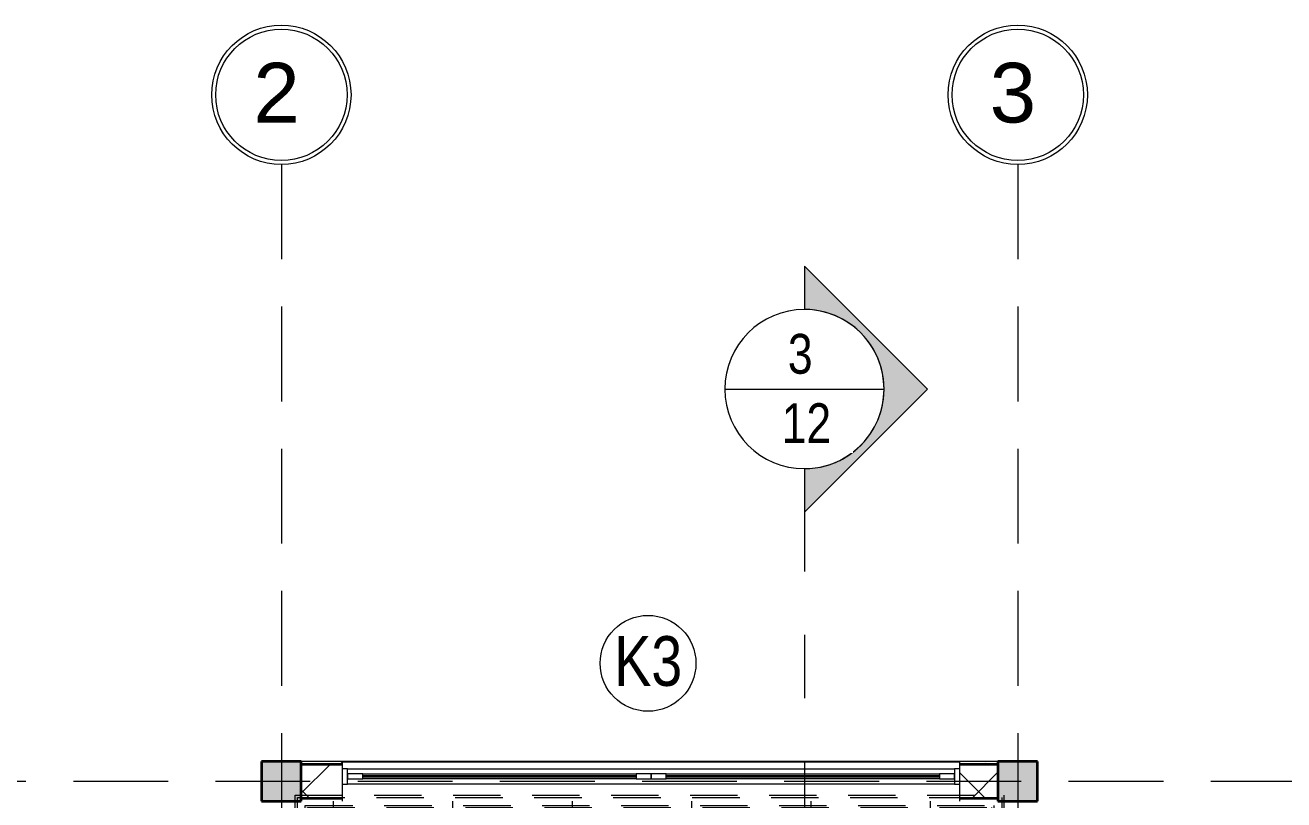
# Model space of a CAD drawing. Header units: millimetres. Extents: x -20485 to 47878, y -12815 to 18700.
# Drawn here: x 3063 to 9387, y 14808 to 18700 of the extents above; entities that cross this region are included whole.
import ezdxf

# ---------------------------------------------------------------- set-up
doc = ezdxf.new("R2010")
doc.units = ezdxf.units.MM
for name, pattern in [('Abgebrochen', [714.375, 476.25, -238.125]), ('Aligning Line', [635, 317.5, -317.5]), ('Hidden', [714.375, 476.25, -238.125]), ('Overhead', [396.875, 238.125, -158.75])]:
    doc.linetypes.add(name, pattern=pattern)
for name, color, linetype, lineweight in [('A-FLOR-HRAL', 7, 'Continuous', 9), ('A-FLOR-HRAL-MBND', 7, 'Overhead', 9), ('A-FLOR-PATT', 7, 'Continuous', 9), ('A-GLAZ', 7, 'Continuous', 18), ('A-GLAZ-IDEN', 7, 'Continuous', 9), ('A-WALL', 7, 'Continuous', 25), ('A-WALL-PATT', 7, 'Continuous', 18), ('G-ANNO-SYMB', 7, 'Abgebrochen', 9), ('S-COLS', 7, 'Continuous', 25), ('S-GRID', 7, 'Continuous', 9), ('S-GRID-IDEN', 7, 'Continuous', 9)]:
    doc.layers.add(name, color=color, linetype=linetype, lineweight=lineweight)
doc.styles.add('Arial', font='arial.ttf', dxfattribs={"width": 0.8, "height": 250})
doc.styles.add('Arial_1', font='arial.ttf', dxfattribs={"width": 0.8, "height": 200})
doc.styles.add('Arial_3', font='arial.ttf', dxfattribs={"height": 300})

# ---------------------------------------------------------------- blocks, each defined once
blk = doc.blocks.new('CUA SO 2 CANH NHOM KINH O O THOANG - K3_3100x2100-2404852-01_MẶT BẰNG TẦNG 1')
at = {"layer": 'A-GLAZ'}
for p, q in [((-1525, 63), (-1550, 63)), ((-1525, -13), (-1525, 63)), ((-1449, 37.5), (-1525, 37.5)), ((-1525, 37.5), (-1525, 12.5)), ((-1525, 12.5), (-1449, 12.5)), ((-1449, 12.5), (-1449, 37.5)), ((-76, 27.5), (-1449, 27.5)), ((-1449, 27.5), (-1449, 22.5)), ((-1449, 22.5), (-76, 22.5)), ((0, 37.5), (-76, 37.5)), ((-76, 37.5), (-76, 12.5)), ((-76, 22.5), (-76, 27.5)), ((-76, 12.5), (0, 12.5)), ((0, 12.5), (0, 37.5)), ((76, 37.5), (0, 37.5)), ((0, 37.5), (0, 12.5)), ((0, 12.5), (76, 12.5)), ((76, 12.5), (76, 37.5)), ((1449, 27.5), (76, 27.5)), ((76, 27.5), (76, 22.5)), ((76, 22.5), (1449, 22.5)), ((1525, 37.5), (1449, 37.5)), ((1449, 37.5), (1449, 12.5)), ((1449, 22.5), (1449, 27.5)), ((1449, 12.5), (1525, 12.5)), ((1550, 63), (1525, 63)), ((1525, 63), (1525, -13)), ((1525, 12.5), (1525, 37.5)), ((-1550, -13), (-1525, -13)), ((1525, -13), (1550, -13))]:
    blk.add_line(p, q, dxfattribs=at)
at = {"layer": 'A-GLAZ', "lineweight": 9}
for p, q in [((-1525, 63), (1525, 63)), ((-1449, 37.5), (-76, 37.5)), ((-76, 12.5), (-1449, 12.5)), ((76, 37.5), (1449, 37.5)), ((1449, 12.5), (76, 12.5)), ((1525, -13), (-1525, -13))]:
    blk.add_line(p, q, dxfattribs=at)
blk = doc.blocks.new('M_Concrete-Rectangular-Column - COT200X200-2391828-01_MẶT BẰNG TẦNG 1')
at = {"layer": 'S-COLS', "lineweight": 35}
blk.add_hatch(color=256, dxfattribs=at).paths.add_polyline_path([(100, -100), (100, 100), (-100, 100), (-100, -100)])
for p, q in [((100, 100), (-100, 100)), ((-100, 100), (-100, -100)), ((100, -100), (100, 100)), ((-100, -100), (100, -100))]:
    blk.add_line(p, q, dxfattribs=at)
blk = doc.blocks.new('Railing - Railing-2368377-01_MẶT BẰNG TẦNG 1')
at = {"layer": 'A-FLOR-HRAL'}
for p, q in [((4450, 12482.1), (4419.7, 12482.1)), ((4450, 12482.1), (4419.7, 12482.1)), ((4419.7, 11323.1), (4419.7, 12482.1)), ((4481.1, 12496.6), (4450, 12482.1)), ((4481.1, 12496.6), (4450, 12482.1)), ((4481.1, 10314.5), (4481.1, 12496.6))]:
    blk.add_line(p, q, dxfattribs=at)
at = {"layer": 'A-FLOR-HRAL-MBND'}
for p, q in [((4419.7, 14830.3), (7980.3, 14830.3)), ((4419.7, 13100), (4419.7, 14830.3)), ((4430.4, 14819.6), (7969.6, 14819.6)), ((4430.4, 13100), (4430.4, 14819.6)), ((7969.6, 14819.6), (7969.6, 13400)), ((7980.3, 14830.3), (7980.3, 13400)), ((4470.4, 14779.6), (7929.6, 14779.6)), ((4470.4, 13100), (4470.4, 14779.6)), ((4481.1, 14768.9), (7918.9, 14768.9)), ((4481.1, 13100), (4481.1, 14768.9)), ((7918.9, 14768.9), (7918.9, 13400)), ((7929.6, 14779.6), (7929.6, 13400)), ((7918.9, 13400), (7918.9, 13100)), ((7929.6, 13400), (7929.6, 13100)), ((7969.6, 13400), (7969.6, 13100)), ((7980.3, 13400), (7980.3, 13100)), ((4419.7, 12482.1), (4419.7, 13100)), ((4430.4, 12484.7), (4430.4, 13100)), ((4470.4, 12494.1), (4470.4, 13100)), ((4481.1, 12496.6), (4481.1, 13100)), ((7918.9, 13100), (7918.9, 10400)), ((7929.6, 13100), (7929.6, 10400)), ((7969.6, 13100), (7969.6, 10400)), ((7980.3, 13100), (7980.3, 10400)), ((7918.9, 10400), (7918.9, 10100)), ((7929.6, 10400), (7929.6, 10100)), ((7969.6, 10400), (7969.6, 10100)), ((7980.3, 10400), (7980.3, 10100)), ((7980.3, 10100), (7918.9, 10100)), ((7969.6, 10100), (7929.6, 10100))]:
    blk.add_line(p, q, dxfattribs=at)
blk = doc.blocks.new('Section - CAT DUNG-122916-01_MẶT BẰNG TẦNG 1')
at = {"layer": 'G-ANNO-SYMB', "linetype": 'Continuous'}
h = blk.add_hatch(color=256, dxfattribs=at)
edge = h.paths.add_edge_path()
edge.add_line((0.181, 0), (-2, 0))
edge.add_arc((-6, 0), 4, 0, 90)
edge.add_arc((-6, 0), 4, 90, 180)
edge.add_line((-10, 0), (-12.181, 0))
edge.add_line((-12.181, 0), (-6, 6.181))
edge.add_line((-6, 6.181), (0.181, 0))
for p, q in [((-6, 6.181), (-12.181, 0)), ((0.181, 0), (-6, 6.181)), ((-12.181, 0), (-10, 0)), ((-2, 0), (0.181, 0))]:
    blk.add_line(p, q, dxfattribs=at)
for start, end in [(360, 180), (90, 180), (0, 90), (180, 360)]:
    blk.add_arc((-6, 0), 4, start, end, dxfattribs=at)
blk = doc.blocks.new('Grid - TRUC  D1-102336-01_MẶT BẰNG TẦNG 1')
at = {"layer": 'S-GRID-IDEN'}
for radius in [3.5, 3.3]:
    blk.add_circle((0, 0), radius, dxfattribs=at)
blk = doc.blocks.new('KÝ HIỆU CỬA SỔ - KÝ HIỆU CỬA SỔ-146125-01_MẶT BẰNG TẦNG 1')
at = {"layer": 'A-GLAZ-IDEN'}
blk.add_circle((-0.075, -0.066), 2.408, dxfattribs=at)

msp = doc.modelspace()

# ---------------------------------------------------------------- hatches: boundary and pattern name
at = {"layer": 'A-FLOR-PATT'}
h = msp.add_hatch(dxfattribs=at)
h.set_pattern_fill('FP_8', color=256, style=0, pattern_type=2)
h.set_pattern_definition([(0.0043, (16612.5, 7449.6), (-0.045, 600), []), (90.004, (16612.5, 7449.6), (-600, -0.042), [])])
h.paths.add_polyline_path([(1174.5, 2450), (1174.5, 2450), (1174.5, 1545)])
h.paths.add_polyline_path([(450, -100.9), (2175, -100.7), (2175, 94), (3075, 94), (3075, -100.7), (4200, -100.6), (4200, -56), (3375, -56), (3375, 44), (4200, 44), (4200, 94), (4225, 94), (4225, 250), (4475, 250), (4475, 100), (7925, 100), (7925, 250), (7950, 250), (7950, 5100), (7925, 5100), (7925, 5300), (7350, 5300), (7350, 5500), (8750, 5500), (8750, 5300), (8175, 5300), (8175, 5100), (8150, 5100), (8150, 250), (8175, 250), (8175, 100), (11525, 100), (11525, 250), (11775, 250), (11775, 100), (15125, 100), (15125, 250), (15150, 250), (15150, 5100), (15125, 5100), (15125, 5300), (14550, 5300), (14550, 5500), (15550, 5500), (15550, 5300), (15375, 5300), (15375, 5100), (15350, 5100), (15350, 250), (15375, 250), (15375, 100), (22325, 100), (22325, 250), (22350, 250), (22350, 5100), (22325, 5100), (22325, 5300), (18975, 5300), (18975, 5100), (18725, 5100), (18725, 5300), (16550, 5300), (16550, 5500), (22650, 5500), (22650, 5300), (22575, 5300), (22575, 5100), (22550, 5100), (22550, 250), (22575, 250), (22575, 100), (25925, 100), (25925, 250), (26175, 250), (26175, 100), (29525, 100), (29525, 250), (29550, 250), (29550, 5100), (29525, 5100), (29525, 5300), (26175, 5300), (26175, 5100), (25925, 5100), (25925, 5300), (23650, 5300), (23650, 5500), (30050, 5500), (30050, 5300), (29775, 5300), (29775, 5100), (29750, 5100), (29750, 250), (29775, 250), (29775, 100), (32200, 100), (32200, 94), (33225, 94), (33225, 250), (33475, 250), (33475, 94), (33545, 94), (33545, 44), (34370, 44), (34370, -56), (33545, -56), (33545, -98.4), (34670, -98.3), (34670, 94), (35570, 94), (35570, -98.3), (37040, -98.1), (37040, 101.7), (34650, 101.7), (34650, 49), (34450, 49), (34450, 5300), (33475, 5300), (33475, 5100), (33225, 5100), (33225, 5300), (31050, 5300), (31050, 5500), (34650, 5500), (34650, 5300.9), (36150, 5300.9), (36150, 5500), (37050, 5500), (37050, 5900), (37250, 5900), (37250, 5500), (37260.4, 5500), (37264.5, 7700), (37250, 7700), (37250, 7300), (37050, 7300), (37050, 7700), (34550, 7700), (34550, 8500), (34650, 8500), (34650, 9300), (34550, 9300), (34550, 9400), (34350, 9400), (34350, 9500), (37267.9, 9500), (37269.7, 10470), (37250, 10470), (37250, 10570), (37269.9, 10570), (37271.9, 11650), (37050, 11650), (37050, 9501.7), (33450, 9501.7), (33450.5, 9500), (33550, 9500), (33550, 9400), (33450, 9400), (33450, 8100), (33475, 8100), (33475, 7700), (33150, 7700), (33150, 7675), (31950, 7675), (31950, 7700), (29412, 7700), (29412, 7900), (29525, 7900.9), (29525, 8100), (29550, 8100), (29550, 12950), (29525, 12950), (29525, 13100), (26850, 13100), (26850, 7900), (28412, 7900), (28412, 7700), (25337, 7700), (25337, 7900), (25925, 7900), (25925, 8100), (26175, 8100), (26175, 7900), (26650, 7900), (26650, 13100), (26175, 13100), (26175, 12950), (25925, 12950), (25925, 13100), (24150, 13100), (24150, 7900), (24337, 7900), (24337, 7700), (23862, 7700), (23862, 7900), (23950, 7900), (23950, 13100), (23825, 13100), (23825, 13090), (23800, 13085), (23000, 13085), (23000, 12000), (21500, 12000), (21500, 7900), (22325, 7900), (22325, 8100), (22575, 8100), (22575, 7900), (22862, 7900), (22862, 7700), (21250, 7700), (21250, 7900), (21400, 7900), (21400, 12000), (19900, 12000), (19900, 13100), (19863, 13100), (19863, 13090), (19838, 13085), (19038, 13085), (19013, 13090), (19013, 13100), (18975, 13100), (18975, 12950), (18950, 12950), (18950, 8100), (18975, 8100), (18975, 7900), (20250, 7900), (20250, 7700), (16487, 7700), (16487, 7900), (18725, 7900), (18725, 8100), (18750, 8100), (18750, 12950), (18725, 12950), (18725, 13100), (15375, 13100), (15375, 12950), (15350, 12950), (15350, 8100), (15375, 8100), (15375, 7900), (15487, 7900), (15487, 7700), (9387, 7700), (9387, 7900), (11525, 7900), (11525, 8100), (11775, 8100), (11775, 7900), (15125, 7900), (15125, 8100), (15150, 8100), (15150, 12950), (15125, 12950), (15125, 13100), (11775, 13100), (11775, 12950), (11525, 12950), (11525, 13100), (8175, 13100), (8175, 12950), (8150, 12950), (8150, 8100), (8175, 8100), (8175, 7900), (8387, 7900), (8387, 7700), (5750, 7699.1), (5750, 7675), (4589.3, 7675), (4589.3, 6600), (4589.3, 6600), (4589.3, 5500), (5950, 5500), (5950, 5300), (4589.3, 5300), (4589.3, 2885.5), (1174.5, 2885.5), (1174.5, 2450), (700, 2450), (700, 345), (500, 345), (500, 1245), (450, 1245), (450, 150), (600, 150), (600, 245), (700, 245), (700, 94), (660, 94), (660, -100), (450, -100)])
h.paths.add_polyline_path([(32200, -98.5), (33225, -98.4), (33225, -6), (32200, -6), (32200, -85)])
h.paths.add_polyline_path([(1598.7, -56), (975, -56), (975, 44), (1875, 44), (1875, -56), (1821, -56)])
h.paths.add_polyline_path([(35925.8, -56), (35870, -56), (35870, 44), (36770, 44), (36770, -56), (36249.6, -56)])
h.paths.add_polyline_path([(37170, 150), (37250.5, 150), (37252.5, 1245), (37245, 1245), (37245, 345), (37050, 345), (37050, 245), (37145, 245), (37145, 150)])
h.paths.add_polyline_path([(37196.5, 1345), (37252.7, 1345), (37252.9, 1445), (37145, 1445), (37145, 1345)])
h.paths.add_polyline_path([(450, 1345), (600, 1345), (600, 1445), (450, 1445)])
h.paths.add_polyline_path([(450, 1545), (550, 1545), (550, 2445), (650, 2445), (650, 1545), (700, 1545), (700, 2445), (695, 2450), (450, 2450), (450, 1599)])
h.paths.add_polyline_path([(37195, 1545), (37253.1, 1545), (37256.5, 3400), (37150, 3400), (37150, 2795), (37145, 2795), (37145, 2545), (37050, 2450), (37050, 1545), (37095, 1545), (37095, 2445), (37195, 2445), (37195, 1599)])
h.paths.add_polyline_path([(37116.7, 3500), (37256.7, 3500), (37259.7, 5100), (37050, 5100), (37050, 3500)])
h.paths.add_polyline_path([(11775, 5100), (11525, 5100), (11525, 5300), (10150, 5300), (10150, 5500), (13150, 5500), (13150, 5300), (11775, 5300)])
h.paths.add_polyline_path([(599.7, 6600), (599.7, 6600), (599.7, 6600)])
h.paths.add_polyline_path([(29775, 7900), (31950, 7900), (31950, 7925), (33150, 7925), (33150, 7900), (33225, 7900.9), (33225, 8100), (33250, 8100), (33250, 12950), (33225, 12950), (33225, 13300), (33250, 13300), (33250, 14800), (29750, 14800), (29750, 13300), (29775, 13300), (29775, 12950), (29750, 12950), (29750, 12489.3), (29781.1, 12496.6), (30299.2, 12738.2), (30346.5, 12932.7), (30478.5, 12649.5), (30525.8, 12843.9), (31075, 13100), (31075, 10187.2), (31096.3, 10183.8), (31110.8, 10177.6), (31122, 10170), (31132.7, 10159), (31142, 10144.4), (31146.9, 10130.6), (31149.2, 10111.3), (31147.3, 10095.1), (31140.7, 10079.2), (31130.3, 10063.2), (31119.6, 10053.6), (31105, 10044.2), (31090.2, 10039.5), (31074.6, 10037.7), (31054, 10040.8), (31038.5, 10047.3), (31027.2, 10055), (31016.5, 10066), (31007.2, 10080.6), (31002.3, 10094.4), (31001.3, 10100), (29823.7, 10100), (29821.3, 10089.4), (29815.2, 10075.1), (29805.5, 10062.3), (29794.5, 10052), (29779.6, 10043.8), (29765, 10039.3), (29750, 10037.7), (29750, 8100), (29775, 8100), (29775, 7900.9)])
h.paths.add_polyline_path([(35602, 7900), (37025, 7900), (37025, 7902.6), (35000, 7902.6), (35000, 7900), (35002.1, 7900)])
h.paths.add_polyline_path([(7925, 7900), (7925, 8100), (7950, 8100), (7950, 12950), (7925, 12950), (7925, 13300), (7950, 13300), (7950, 14800), (4450, 14800), (4451, 13300), (4475, 13299.2), (4475, 12950), (4450, 12950), (4450, 12489.3), (4481.1, 12496.6), (4999.2, 12738.2), (5046.5, 12932.7), (5178.5, 12649.5), (5225.8, 12843.9), (5775, 13100), (5775, 10187.2), (5796.3, 10183.8), (5810.8, 10177.6), (5822, 10170), (5832.7, 10159), (5842, 10144.4), (5846.9, 10130.6), (5849.3, 10112.5), (5847.3, 10095.1), (5840.7, 10079.2), (5830.3, 10063.2), (5819.6, 10053.6), (5805, 10044.2), (5790.2, 10039.5), (5774.6, 10037.7), (5754, 10040.8), (5738.5, 10047.3), (5727.2, 10055), (5716.5, 10066), (5707.2, 10080.6), (5702.3, 10094.4), (5701.3, 10100), (4589.3, 10100), (4589.3, 7925), (5750, 7925), (5750, 7900)])
h.paths.add_polyline_path([(34900, 7900), (34900, 8351.7), (34650, 8351.7), (34650, 7900)])
h.paths.add_polyline_path([(37128.7, 8100), (37265.3, 8100), (37267.7, 9400), (37050, 9400), (37050, 8100), (37065, 8100)])
h.paths.add_polyline_path([(4250, 10314.5), (4250, 12950), (4225, 12950), (4225, 13106), (4200, 13106), (4200, 13156), (3375, 13156), (3375, 13256), (4200, 13256), (4200, 13299.2), (3075, 13299.7), (3075, 13106), (2175, 13106), (2175, 13300.1), (660, 13300), (660, 13106), (700, 13106), (700, 12955), (600, 12955), (600, 13050), (450, 13050), (450, 11955), (500, 11955), (500, 12855), (700, 12855), (700, 11655), (650, 11655), (650, 10755), (550, 10755), (550, 11655), (450, 11655), (450, 10750), (695, 10750), (700, 10755), (700, 10750), (1174.5, 10750), (1174.5, 10314.5), (4189.5, 10314.5)])
h.paths.add_polyline_path([(37231.4, 11750), (37272.1, 11750), (37272.3, 11850), (37150, 11850), (37150, 11750), (37210.4, 11750)])
h.paths.add_polyline_path([(600, 11755), (600, 11855), (450, 11855), (450, 11755)])
h.paths.add_polyline_path([(37195, 11950), (37272.5, 11950), (37274.2, 12850), (37050, 12850), (37050, 11950), (37150, 11950)])
h.paths.add_polyline_path([(37260, 12950), (37274.3, 12950), (37274.6, 13103), (37260, 13103), (37260, 13050), (37050, 13050), (37050, 12950), (37254.8, 12950)])
h.paths.add_polyline_path([(33475, 13100.9), (35250, 13100.9), (35250, 13102.6), (35270, 13102.6), (35270, 13100.9), (37040, 13101.4), (37040, 13103), (33475, 13103)])
h.paths.add_polyline_path([(1821, 13156), (975, 13156), (975, 13256), (1875, 13256), (1875, 13156)])
h.paths.add_polyline_path([(22575, 13300), (22575, 13301.2), (19913, 13301.3), (19913, 13300), (22325, 13300)])
h.paths.add_polyline_path([(18963, 13300), (18963, 13301.3), (8450, 13301.7), (8450, 13300), (18762.3, 13300)])
h.paths.add_polyline_path([(29250, 13300), (29250, 13300.9), (29125.1, 13300)])
h.paths.add_polyline_path([(29350, 13300), (29550, 13300.9), (29550, 13300.9), (29350, 13300.9)])
h.paths.add_polyline_path([(19898.2, 13300), (19898.6, 13300), (19898.4, 13301.3)])
h.paths.add_polyline_path([(8350, 13300), (8350, 13301.7), (8150, 13301.7), (8150, 13300), (8251.3, 13300)])
h.paths.add_polyline_path([(4250, 13406), (4250, 15000), (4250, 15000), (4250, 13406)])
h.paths.add_polyline_path([(29550, 13802), (29550, 13802), (29550, 14316.9)])
h.paths.add_polyline_path([(33449.3, 15000), (33449.3, 15000), (33449.2, 15000)])
at = {"layer": 'A-WALL-PATT', "lineweight": 9}
h = msp.add_hatch(dxfattribs=at)
h.set_pattern_fill('FP_1', color=256, style=0, pattern_type=2)
h.set_pattern_definition([(0, (27793.29, 0), (406.4, 101.6), [33.528, -271.272, 33.528, -271.272, -1625.6]), (0, (27793.29, 0), (406.4, 101.6), [-609.6, 33.528, -576.072, 33.528, -271.272, -711.2]), (0, (27793.29, 0), (406.4, 101.6), [-1524, 33.528, -169.672, 33.528, -474.472]), (120, (27945.69, 50.8), (-291.18818, 301.15272), [33.528, -271.272, 33.528, -271.272, -1625.6]), (120, (27945.69, 50.8), (-291.18818, 301.15272), [-609.6, 33.528, -576.072, 33.528, -271.272, -711.2]), (120, (27945.69, 50.8), (-291.18818, 301.15272), [-1524, 33.528, -169.672, 33.528, -474.472]), (240, (27996.49, 254), (-115.21182, -402.75272), [33.528, -271.272, 33.528, -271.272, -1625.6]), (240, (27996.49, 254), (-115.21182, -402.75272), [-609.6, 33.528, -576.072, 33.528, -271.272, -711.2]), (240, (27996.49, 254), (-115.21182, -402.75272), [-1524, 33.528, -169.672, 33.528, -474.472])])
h.paths.add_polyline_path([(4513.3, 14985), (4658, 14985), (4658, 15000), (4450, 15000), (4450, 14985)])
h.paths.add_polyline_path([(7758, 14985), (7950, 14985), (7950, 15000), (7758, 15000)])
h = msp.add_hatch(dxfattribs=at)
h.set_pattern_fill('FP_2', color=256, style=0, pattern_type=2)
h.set_pattern_definition([(45, (27793.3, 0), (-212.132, 212.132), []), (135, (27793.3, 0), (-212.132, -212.132), [])])
h.paths.add_polyline_path([(7758, 14815), (7950, 14815), (7950, 14985), (7758, 14985), (7758, 14900)])
h.paths.add_polyline_path([(4513.3, 14815), (4658, 14815), (4658, 14985), (4450, 14985), (4450, 14815)])

# ---------------------------------------------------------------- linework, layer by layer
at = {"layer": 'A-WALL', "lineweight": 18}
for p, q in [((4658, 15000), (4450, 15000)), ((4658, 14800), (4658, 15000)), ((7950, 15000), (7758, 15000)), ((7758, 15000), (7758, 14800))]:
    msp.add_line(p, q, dxfattribs=at)
at = {"layer": 'A-WALL'}
msp.add_line((4658, 15000), (7758, 15000), dxfattribs=at)
at = {"layer": 'A-WALL', "lineweight": 35}
for p, q in [((4658, 14985), (4450, 14985)), ((7950, 14985), (7758, 14985)), ((4658, 14815), (4450, 14815)), ((7950, 14815), (7758, 14815))]:
    msp.add_line(p, q, dxfattribs=at)
at = {"layer": 'G-ANNO-SYMB', "linetype": 'Continuous'}
msp.add_line((6578.4, 16871.6), (7378.4, 16871.6), dxfattribs=at)
at = {"layer": 'G-ANNO-SYMB', "linetype": 'Aligning Line'}
msp.add_line((6978.4, 16271.6), (6978.4, -4684.7), dxfattribs=at)
at = {"layer": 'S-GRID', "linetype": 'Hidden'}
for p, q in [((4350, 18000), (4350, -3000)), ((8050, 18000), (8050, -3000)), ((39500, 14900), (-3000, 14900))]:
    msp.add_line(p, q, dxfattribs=at)

# ---------------------------------------------------------------- block references
at = {"layer": 'A-FLOR-HRAL'}
msp.add_blockref('Railing - Railing-2368377-01_MẶT BẰNG TẦNG 1', (0, 0), dxfattribs=at)
at = {"layer": 'A-GLAZ', "lineweight": 9}
msp.add_blockref('CUA SO 2 CANH NHOM KINH O O THOANG - K3_3100x2100-2404852-01_MẶT BẰNG TẦNG 1', (6208, 14900), dxfattribs=at)
at = {"layer": 'A-GLAZ-IDEN', "xscale": 99.99999999999993, "yscale": 99.99999999999993, "zscale": 99.99999999999993}
msp.add_blockref('KÝ HIỆU CỬA SỔ - KÝ HIỆU CỬA SỔ-146125-01_MẶT BẰNG TẦNG 1', (6200, 15500), dxfattribs=at)
at = {"layer": 'G-ANNO-SYMB', "linetype": 'Continuous', "xscale": 99.99999999999993, "yscale": 99.99999999999993, "zscale": 99.99999999999993, "rotation": 269.9999999999997}
msp.add_blockref('Section - CAT DUNG-122916-01_MẶT BẰNG TẦNG 1', (6978.4, 16271.6), dxfattribs=at)
at = {"layer": 'S-COLS', "lineweight": 35}
for p in [(4350, 14900), (8050, 14900)]:
    msp.add_blockref('M_Concrete-Rectangular-Column - COT200X200-2391828-01_MẶT BẰNG TẦNG 1', p, dxfattribs=at)
at = {"layer": 'S-GRID-IDEN', "xscale": 99.99999999999993, "yscale": 99.99999999999993, "zscale": 99.99999999999993, "rotation": 180}
for p in [(4350, 18350), (8050, 18350)]:
    msp.add_blockref('Grid - TRUC  D1-102336-01_MẶT BẰNG TẦNG 1', p, dxfattribs=at)

# ---------------------------------------------------------------- texts
at = {"layer": 'A-GLAZ-IDEN', "insert": (6022.6, 15630.1), "char_height": 250, "width": 410.464, "attachment_point": 1, "style": 'Arial'}
msp.add_mtext('K3', dxfattribs=at)

# ---------------------------------------------------------------- next in the draw order: texts
at = {"layer": 'G-ANNO-SYMB', "linetype": 'Continuous', "char_height": 200, "attachment_point": 1, "style": 'Arial_1', "bg_fill": 3, "box_fill_scale": 1.25, "bg_fill_color": 256, "bg_fill_true_color": 13158600, "bg_fill_transparency": 0}
for s, insert, width in [('3', (6895, 17148.6), 153.924), ('12', (6863.9, 16800.1), 307.848)]:
    msp.add_mtext(s, dxfattribs=dict(at, insert=insert, width=width))
at = {"layer": 'S-GRID-IDEN', "char_height": 300, "width": 288.607, "attachment_point": 1, "style": 'Arial_3', "bg_fill": 3, "box_fill_scale": 1.25, "bg_fill_color": 256, "bg_fill_true_color": 13158600, "bg_fill_transparency": 0}
for s, insert in [('2', (4209.2, 18510.8)), ('3', (7909.2, 18510.8))]:
    msp.add_mtext(s, dxfattribs=dict(at, insert=insert))

doc.saveas('drawing.dxf')
